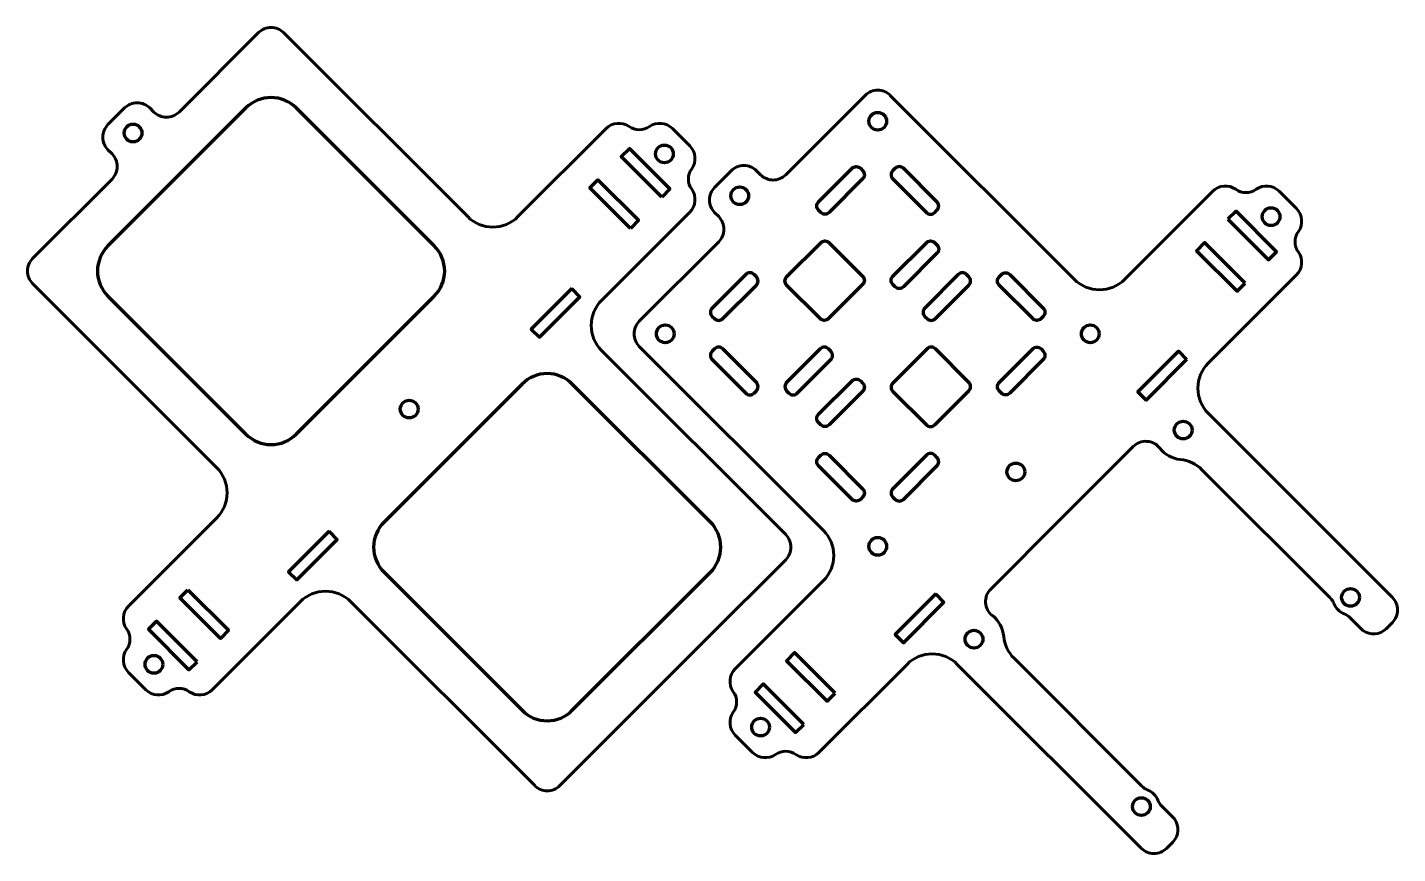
# Model space of a CAD drawing. Header units: millimetres. Extents: x -130 to 102, y -60 to 80.
import ezdxf

# ---------------------------------------------------------------- set-up
doc = ezdxf.new("R2010")
doc.units = ezdxf.units.MM
doc.linetypes.add('K5LT_BASIC', pattern=[0])
doc.linetypes.add('K5LT_REINFORCED', pattern=[0])

msp = doc.modelspace()

# ---------------------------------------------------------------- linework, layer by layer
at = {"color": 150, "linetype": 'K5LT_BASIC', "lineweight": 60}
for points in [[(-86.56, 78.91), (-55.45, 47.8, 0.414214), (-46.96, 47.8), (-32.05, 62.7, -0.365977), (-28.19, 63.03, 0.319198), (-24.72, 63.03, -0.365977), (-20.86, 62.7), (-17.91, 59.76, -0.365977), (-17.59, 55.9, 0.319198), (-17.59, 52.42, -0.365977), (-17.91, 48.56), (-32.82, 33.65, 0.414214), (-32.82, 25.17), (-1.71, -5.94, -0.414214), (-1.71, -10.19), (-15.14, -23.62), (-39.89, -48.37, -0.414214), (-44.13, -48.37), (-75.24, -17.26, 0.414214), (-83.73, -17.26), (-98.64, -32.17, -0.365977), (-102.5, -32.49, 0.319198), (-105.97, -32.49, -0.365977), (-109.83, -32.17), (-112.78, -29.22, -0.365977), (-113.1, -25.36, 0.319198), (-113.1, -21.88, -0.365977), (-112.78, -18.03), (-97.87, -3.12, 0.414214), (-97.87, 5.37), (-128.98, 36.48, -0.414214), (-128.98, 40.72), (-115.55, 54.16, 0.414214), (-115.55, 58.4), (-116.26, 59.11, -0.414214), (-116.26, 63.35), (-113.43, 66.18, -0.414214), (-109.19, 66.18), (-108.48, 65.47, 0.414214), (-104.24, 65.47), (-90.8, 78.91, -0.414214)], [(27.29, -27.87), (58.4, -58.98, 0.414214), (62.64, -58.98), (63.7, -57.92, 0.372272), (63.99, -54, -0.015092), (63.88, -53.86), (61.86, -51.83, -0.103148), (61.19, -50.81, 0.208514), (59.5, -49.11, -0.103148), (58.47, -48.44), (36.88, -26.85, -0.17509), (35.14, -23.16, 0.20736), (33.22, -19.63, -0.451173), (32.94, -15.14), (44.96, -3.12), (57.03, 8.95, -0.451416), (61.52, 8.67, 0.206095), (64.98, 6.76, -0.173631), (68.64, 5.03), (90.29, -16.62, -0.103148), (90.96, -17.65, 0.208514), (92.66, -19.34, -0.103148), (93.68, -20.01), (95.7, -22.04, -0.015092), (95.85, -22.14, 0.372272), (99.76, -21.85), (100.83, -20.79, 0.414214), (100.83, -16.55), (69.71, 14.56, -0.414214), (69.71, 23.05), (84.62, 37.96, 0.365977), (84.94, 41.81, -0.319198), (84.94, 45.29, 0.365977), (84.62, 49.15), (81.67, 52.1, 0.365977), (77.81, 52.42, -0.319198), (74.34, 52.42, 0.365977), (70.48, 52.1), (55.57, 37.19, -0.414214), (47.08, 37.19), (15.97, 68.3, 0.414214), (11.73, 68.3), (-1.71, 54.87, -0.414214), (-5.95, 54.87), (-6.66, 55.57, 0.414214), (-10.9, 55.57), (-13.73, 52.74, 0.414214), (-13.73, 48.5), (-13.02, 47.8, -0.414214), (-13.02, 43.55), (-26.45, 30.12, 0.414214), (-26.45, 25.87), (4.66, -5.24, -0.414214), (4.66, -13.72), (-10.25, -28.63, 0.365977), (-10.57, -32.49, -0.319198), (-10.57, -35.97, 0.365977), (-10.25, -39.83), (-7.3, -42.77, 0.365977), (-3.44, -43.1, -0.319198), (0.03, -43.1, 0.365977), (3.89, -42.77), (18.8, -27.87, -0.414214)]]:
    msp.add_lwpolyline(points, format="xyb", close=True, dxfattribs=at)
at = {"color": 134, "linetype": 'K5LT_REINFORCED', "lineweight": 100}
for points in [[(-61.1, 42.85), (-84.44, 66.18, 0.414214), (-92.92, 66.18), (-116.26, 42.85, 0.414214), (-116.26, 34.36), (-92.92, 11.03, 0.414214), (-84.44, 11.03), (-61.1, 34.36, 0.414214)], [(11.29, 54.17), (5.63, 48.52, -0.414214), (4.22, 48.52), (3.84, 48.9, -0.414214), (3.84, 50.31), (9.5, 55.97, -0.414214), (10.91, 55.97), (11.29, 55.59, -0.414214)], [(16.41, 54.17), (22.07, 48.52, 0.414214), (23.48, 48.52), (23.86, 48.9, 0.414214), (23.86, 50.31), (18.21, 55.97, 0.414214), (16.79, 55.97), (16.41, 55.59, 0.414214)], [(5.63, 43.4), (11.29, 37.74, -0.414214), (11.29, 36.33), (5.52, 30.56, -0.414214), (4.11, 30.56), (-1.55, 36.21, -0.414214), (-1.55, 37.63), (4.22, 43.4, -0.414214)], [(23.86, 41.6), (18.21, 35.94, -0.414214), (16.79, 35.94), (16.41, 36.33, -0.414214), (16.41, 37.74), (22.07, 43.4, -0.414214), (23.48, 43.4), (23.86, 43.02, -0.414214)], [(-8.47, 38.01), (-14.12, 32.35, 0.414214), (-14.12, 30.94), (-13.74, 30.56, 0.414214), (-12.33, 30.56), (-6.67, 36.21, 0.414214), (-6.67, 37.63), (-7.05, 38.01, 0.414214)], [(27.46, 38.01), (21.8, 32.35, 0.414214), (21.8, 30.94), (22.18, 30.56, 0.414214), (23.59, 30.56), (29.25, 36.21, 0.414214), (29.25, 37.63), (28.87, 38.01, 0.414214)], [(40.03, 30.56), (34.37, 36.21, -0.414214), (34.37, 37.63), (34.75, 38.01, -0.414214), (36.17, 38.01), (41.82, 32.35, -0.414214), (41.82, 30.94), (41.44, 30.56, -0.414214)], [(-6.67, 19.78), (-12.33, 25.44, 0.414214), (-13.74, 25.44), (-14.12, 25.05, 0.414214), (-14.12, 23.64), (-8.47, 17.98, 0.414214), (-7.05, 17.98), (-6.67, 18.37, 0.414214)], [(4.11, 25.44), (-1.55, 19.78, 0.414214), (-1.55, 18.37), (-1.17, 17.98, 0.414214), (0.25, 17.98), (5.9, 23.64, 0.414214), (5.9, 25.05), (5.52, 25.44, 0.414214)], [(22.18, 25.44), (16.41, 19.67, 0.414214), (16.41, 18.25), (22.07, 12.6, 0.414214), (23.48, 12.6), (29.25, 18.37, 0.414214), (29.25, 19.78), (23.59, 25.44, 0.414214)], [(34.37, 19.78), (40.03, 25.44, -0.414214), (41.44, 25.44), (41.82, 25.05, -0.414214), (41.82, 23.64), (36.17, 17.98, -0.414214), (34.75, 17.98), (34.37, 18.37, -0.414214)], [(-14.43, -3.82), (-37.77, 19.51, 0.414214), (-46.25, 19.51), (-69.59, -3.82, 0.414214), (-69.59, -12.31), (-46.25, -35.64, 0.414214), (-37.77, -35.64), (-14.43, -12.31, 0.414214)], [(11.29, 18.25), (5.63, 12.6, -0.414214), (4.22, 12.6), (3.84, 12.98, -0.414214), (3.84, 14.39), (9.5, 20.05, -0.414214), (10.91, 20.05), (11.29, 19.67, -0.414214)], [(5.63, 7.48), (11.29, 1.82, -0.414214), (11.29, 0.4), (10.91, 0.02, -0.414214), (9.5, 0.02), (3.84, 5.68, -0.414214), (3.84, 7.09), (4.22, 7.48, -0.414214)], [(22.07, 7.48), (16.41, 1.82, 0.414214), (16.41, 0.4), (16.79, 0.02, 0.414214), (18.21, 0.02), (23.86, 5.68, 0.414214), (23.86, 7.09), (23.48, 7.48, 0.414214)]]:
    msp.add_lwpolyline(points, format="xyb", close=True, dxfattribs=at)
for points in [[(-22.65, 51.1), (-29.51, 57.96), (-28.13, 59.34), (-21.27, 52.48)], [(-27.96, 45.8), (-34.82, 52.66), (-33.44, 54.04), (-26.58, 47.18)], [(73.02, 47.35), (79.88, 40.49), (81.26, 41.87), (74.4, 48.73)], [(75.95, 36.57), (69.09, 43.43), (67.71, 42.05), (74.57, 35.19)], [(-37.86, 35.65), (-44.72, 28.79), (-43.34, 27.41), (-36.48, 34.27)], [(66.05, 23.67), (59.19, 16.81), (57.82, 18.19), (64.67, 25.04)], [(-78.87, -5.36), (-85.73, -12.22), (-84.35, -13.6), (-77.49, -6.74)], [(-102.73, -15.26), (-95.87, -22.12), (-97.25, -23.5), (-104.11, -16.64)], [(23.66, -15.97), (16.8, -22.83), (18.18, -24.21), (25.04, -17.35)], [(-101.18, -27.42), (-108.04, -20.56), (-109.42, -21.94), (-102.56, -28.8)], [(6.66, -32.73), (-0.2, -25.87), (-1.58, -27.25), (5.28, -34.11)], [(1.35, -38.03), (-5.51, -31.17), (-6.88, -32.55), (-0.03, -39.41)]]:
    msp.add_lwpolyline(points, close=True, dxfattribs=at)
for centre in [(13.85, 63.92), (-112.01, 61.94), (-22.21, 58.4), (-9.48, 51.33), (80.32, 47.8), (-22.07, 28), (49.77, 28), (-65.34, 15.27), (65.47, 11.73), (37.19, 4.66), (13.85, -7.92), (93.75, -16.55), (30.11, -23.62), (-108.48, -27.87), (-5.95, -38.47), (58.4, -51.91)]:
    msp.add_circle(centre, 1.5, dxfattribs=at)

doc.saveas('drawing.dxf')
